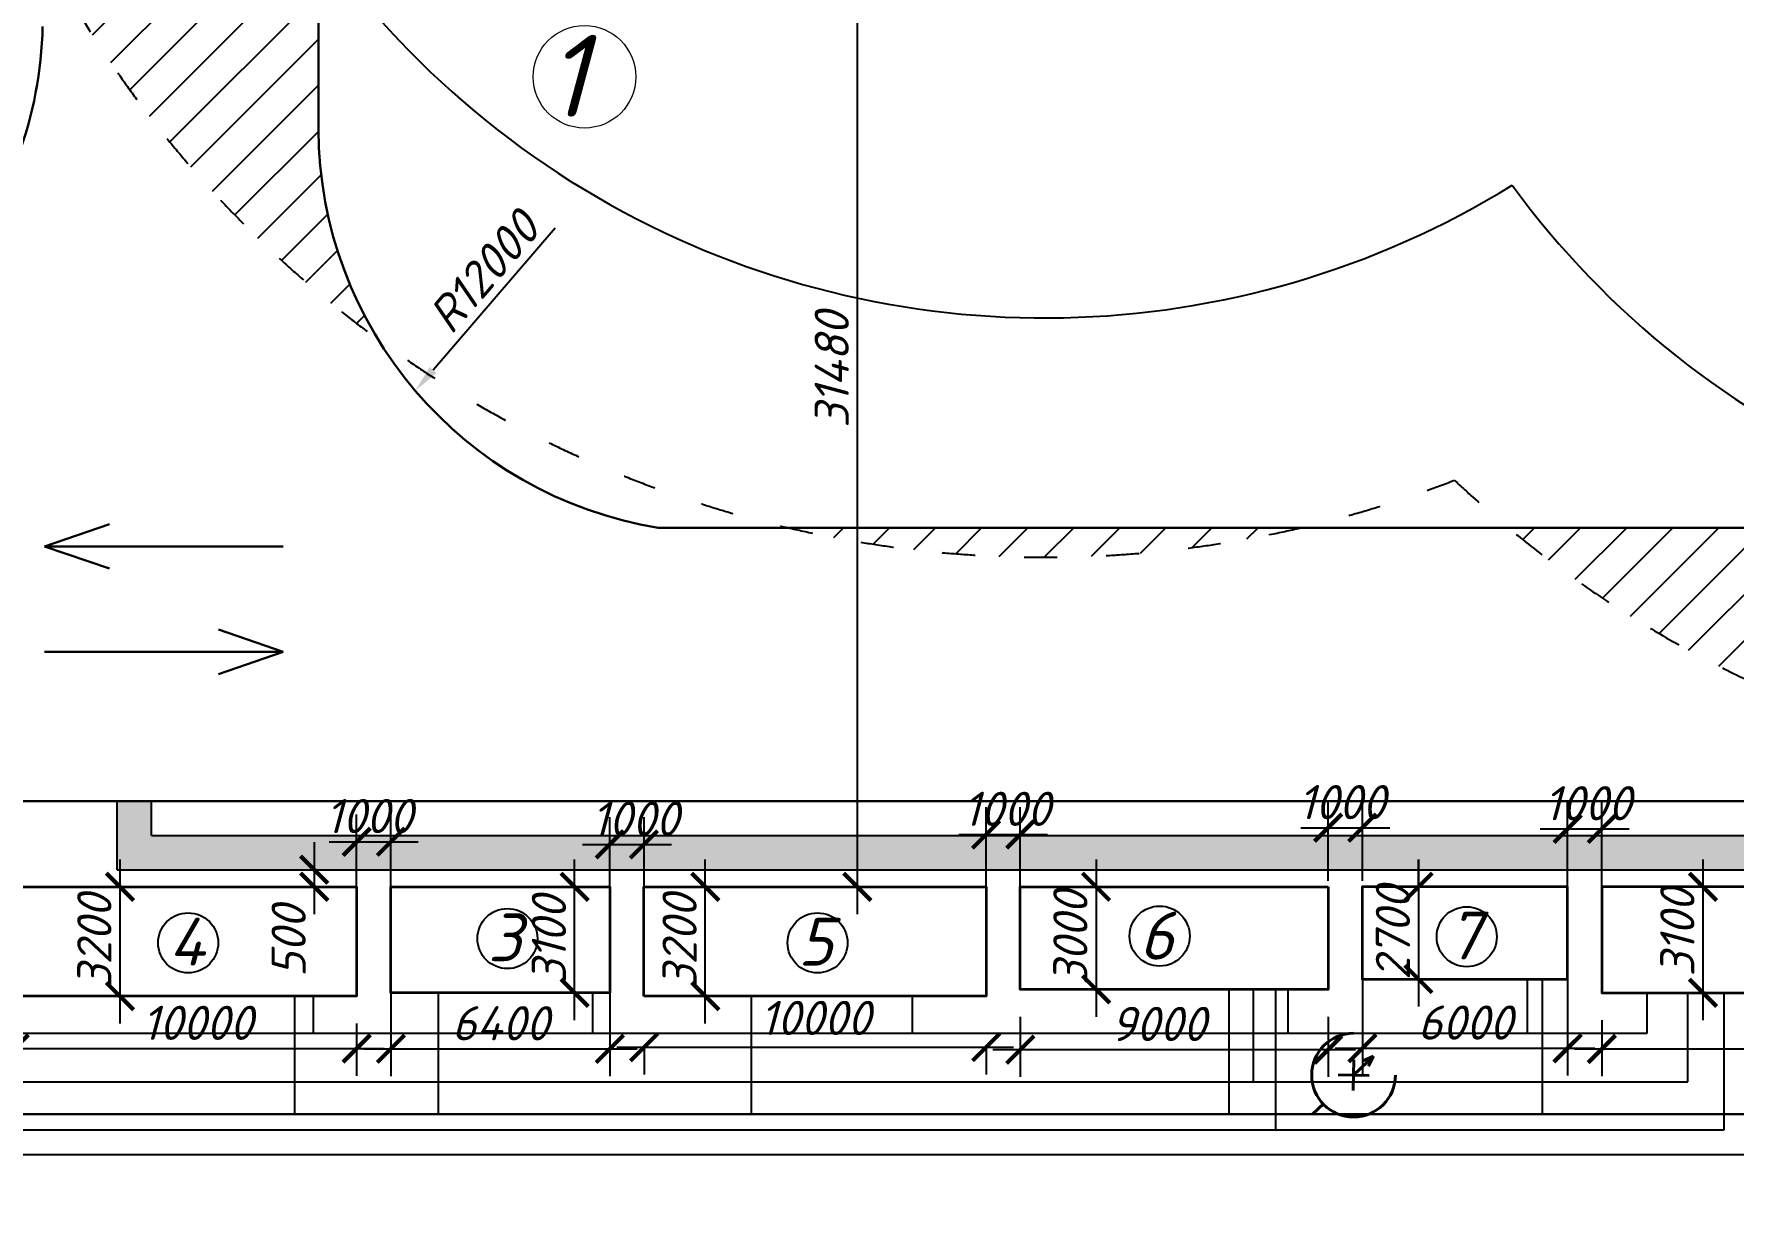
# Model space of a CAD drawing. Header units: millimetres. Extents: x -345369 to 252202, y 74562 to 424723.
# Drawn here: x 93634 to 106051, y 156212 to 164929 of the extents above; entities that cross this region are included whole.
import ezdxf

# ---------------------------------------------------------------- set-up
doc = ezdxf.new("R2010")
doc.units = ezdxf.units.MM
doc.linetypes.add('ACAD_ISO03W100', pattern=[30, 12, -18])
for name, color, linetype, lineweight in [('Канализация', 2, 'Continuous', 25), ('Основной [&]', 7, 'Continuous', 18), ('Перекрытие', 7, 'Continuous', 20), ('Тепло', 34, 'Continuous', 25), ('Тонка', 7, 'Continuous', 30)]:
    doc.layers.add(name, color=color, linetype=linetype, lineweight=lineweight)
doc.styles.get("Standard").update_dxf_attribs({"font": 'isocpeur.TTF', "oblique": 15})
doc.linetypes.add('ограждение2', pattern='A,6.35,-2.54,[132,ltypeshp.shx,S=2.54,R=0,X=-2.54,Y=0],-2.54,25.4', length=36.83)
doc.dimstyles.new('ss400', dxfattribs={"dimtxt": 250, "dimasz": 200, "dimexe": 200, "dimexo": 200, "dimgap": 62.5, "dimtad": 1, "dimdec": 0, "dimlfac": 4, "dimrnd": 10, "dimdsep": 46, "dimtxsty": 'Standard', "dimblk": 'ARCHTICK', "dimcen": 250, "dimdle": 200, "dimadec": 0, "dimazin": 0, "dimtfac": 1, "dimtdec": 0, "dimtmove": 1, "dimatfit": 3, "dimfxl": 1, "dimarcsym": 0})

# ---------------------------------------------------------------- blocks, each defined once
blk = doc.blocks.new('_ArchTick')
at = {"color": 0, "linetype": 'ByBlock', "const_width": 0.15}
blk.add_lwpolyline([(-0.5, -0.5), (0.5, 0.5)], dxfattribs=at)
blk = doc.blocks.new('*D294')
at = {"layer": 'Defpoints', "color": 0, "transparency": 16777216}
for p in [(105773, 158693, -521), (105773, 157918, -521), (105831, 157918)]:
    blk.add_point(p, dxfattribs=at)
at = {"layer": 'Основной [&]', "color": 0, "lineweight": -2, "transparency": 16777216}
for p, q in [((105831, 158893), (105831, 157718)), ((105973, 158693), (106031, 158693)), ((105973, 157918), (106031, 157918))]:
    blk.add_line(p, q, dxfattribs=at)
at = {"layer": 'Основной [&]', "color": 0, "lineweight": -2, "transparency": 16777216, "xscale": 200, "yscale": 200, "zscale": 200}
for p, rotation in [((105831, 158693), 90), ((105831, 157918), 270)]:
    blk.add_blockref('_ArchTick', p, dxfattribs=dict(at, rotation=rotation))
at = {"layer": 'Основной [&]', "color": 0, "lineweight": 25, "transparency": 16777216, "insert": (105644, 158358), "char_height": 250, "attachment_point": 5, "rotation": 90}
blk.add_mtext('3100', dxfattribs=at)
blk = doc.blocks.new('*D265')
at = {"layer": 'Defpoints', "color": 0, "transparency": 16777216}
for p in [(102008, 158693, -521), (101396, 157943), (102137, 157943, -521)]:
    blk.add_point(p, dxfattribs=at)
at = {"layer": 'Основной [&]', "color": 0, "lineweight": -2, "transparency": 16777216}
for p, q in [((101396, 158893), (101396, 157743)), ((101808, 158693), (101196, 158693)), ((101937, 157943), (101196, 157943))]:
    blk.add_line(p, q, dxfattribs=at)
at = {"layer": 'Основной [&]', "color": 0, "lineweight": -2, "transparency": 16777216, "xscale": 200, "yscale": 200, "zscale": 200}
for p, rotation in [((101396, 158693), 90), ((101396, 157943), 270)]:
    blk.add_blockref('_ArchTick', p, dxfattribs=dict(at, rotation=rotation))
at = {"layer": 'Основной [&]', "color": 0, "lineweight": 25, "transparency": 16777216, "insert": (101208, 158318), "char_height": 250, "attachment_point": 5, "rotation": 90}
blk.add_mtext('3000', dxfattribs=at)
blk = doc.blocks.new('*D267')
at = {"layer": 'Defpoints', "color": 0, "transparency": 16777216}
for p in [(91993, 156736), (132582, 156736), (132582, 155458)]:
    blk.add_point(p, dxfattribs=at)
at = {"layer": 'Основной [&]', "color": 0, "lineweight": -2, "transparency": 16777216}
for p, q in [((91993, 156536), (91993, 155258)), ((132582, 156536), (132582, 155258)), ((91793, 155458), (132782, 155458))]:
    blk.add_line(p, q, dxfattribs=at)
at = {"layer": 'Основной [&]', "color": 0, "lineweight": -2, "transparency": 16777216, "xscale": 200, "yscale": 200, "zscale": 200, "rotation": 180}
blk.add_blockref('_ArchTick', (91993, 155458), dxfattribs=at)
at = {"layer": 'Основной [&]', "color": 0, "lineweight": -2, "transparency": 16777216, "xscale": 200, "yscale": 200, "zscale": 200}
blk.add_blockref('_ArchTick', (132582, 155458), dxfattribs=at)
at = {"layer": 'Основной [&]', "color": 0, "lineweight": 25, "transparency": 16777216, "insert": (112956, 155645), "char_height": 250, "attachment_point": 5}
blk.add_mtext('160500', dxfattribs=at)
blk = doc.blocks.new('прожктр')
at = {"color": 1, "lineweight": 40}
for p, q in [((1821.2, 1758.54), (1821.15, 1756.29)), ((1821.17, 1757.41), (1822.62, 1758.79)), ((1821.85, 1758.46), (1822.62, 1758.79)), ((1821.85, 1758.46), (1821.85, 1758.46)), ((1822.26, 1758.07), (1822.62, 1758.79)), ((1822.3, 1757.39), (1820.05, 1757.44)), ((1818.96, 1755.31), (1818.17, 1754.56))]:
    blk.add_line(p, q, dxfattribs=at)
blk.add_arc((1821.17, 1757.41), 3.06, 90, 0, dxfattribs=at)
blk = doc.blocks.new('*D315')
at = {"layer": 'Defpoints', "color": 0, "transparency": 16777216}
for p in [(97473, 158693, -521), (97585, 158693), (97584, 157918, -521)]:
    blk.add_point(p, dxfattribs=at)
at = {"layer": 'Основной [&]', "color": 0, "lineweight": -2, "transparency": 16777216}
for p, q in [((97585, 157718), (97585, 158893)), ((97673, 158693), (97785, 158693)), ((97784, 157918), (97785, 157918))]:
    blk.add_line(p, q, dxfattribs=at)
at = {"layer": 'Основной [&]', "color": 0, "lineweight": -2, "transparency": 16777216, "xscale": 200, "yscale": 200, "zscale": 200}
for p, rotation in [((97585, 158693), 90), ((97585, 157918), 270)]:
    blk.add_blockref('_ArchTick', p, dxfattribs=dict(at, rotation=rotation))
at = {"layer": 'Основной [&]', "color": 0, "lineweight": 25, "transparency": 16777216, "insert": (97397, 158305), "char_height": 250, "attachment_point": 5, "rotation": 90}
blk.add_mtext('3100', dxfattribs=at)
blk = doc.blocks.new('*D316')
at = {"layer": 'Defpoints', "color": 0, "transparency": 16777216}
for p in [(96242, 158693, -521), (97842, 158693), (97842, 157508)]:
    blk.add_point(p, dxfattribs=at)
at = {"layer": 'Основной [&]', "color": 0, "lineweight": -2, "transparency": 16777216}
for p, q in [((96242, 158493), (96242, 157308)), ((97842, 158493), (97842, 157308)), ((96042, 157508), (98042, 157508))]:
    blk.add_line(p, q, dxfattribs=at)
at = {"layer": 'Основной [&]', "color": 0, "lineweight": -2, "transparency": 16777216, "xscale": 200, "yscale": 200, "zscale": 200, "rotation": 180}
blk.add_blockref('_ArchTick', (96242, 157508), dxfattribs=at)
at = {"layer": 'Основной [&]', "color": 0, "lineweight": -2, "transparency": 16777216, "xscale": 200, "yscale": 200, "zscale": 200}
blk.add_blockref('_ArchTick', (97842, 157508), dxfattribs=at)
at = {"layer": 'Основной [&]', "color": 0, "lineweight": 25, "transparency": 16777216, "insert": (97042, 157695), "char_height": 250, "attachment_point": 5}
blk.add_mtext('6400', dxfattribs=at)
blk = doc.blocks.new('*D272')
at = {"layer": 'Defpoints', "color": 0, "transparency": 16777216}
for p in [(93492, 157893), (95992, 157893), (95992, 157510)]:
    blk.add_point(p, dxfattribs=at)
at = {"layer": 'Основной [&]', "color": 0, "lineweight": -2, "transparency": 16777216}
for p, q in [((93492, 157693), (93492, 157310)), ((95992, 157693), (95992, 157310)), ((93292, 157510), (96192, 157510))]:
    blk.add_line(p, q, dxfattribs=at)
at = {"layer": 'Основной [&]', "color": 0, "lineweight": -2, "transparency": 16777216, "xscale": 200, "yscale": 200, "zscale": 200, "rotation": 180}
blk.add_blockref('_ArchTick', (93492, 157510), dxfattribs=at)
at = {"layer": 'Основной [&]', "color": 0, "lineweight": -2, "transparency": 16777216, "xscale": 200, "yscale": 200, "zscale": 200}
blk.add_blockref('_ArchTick', (95992, 157510), dxfattribs=at)
at = {"layer": 'Основной [&]', "color": 0, "lineweight": 25, "transparency": 16777216, "insert": (94828, 157698), "char_height": 250, "attachment_point": 5}
blk.add_mtext('10000', dxfattribs=at)
blk = doc.blocks.new('*D317')
at = {"layer": 'Defpoints', "color": 0, "transparency": 16777216}
for p in [(93944, 158693, -521), (93944, 157893, -521), (94262, 157893)]:
    blk.add_point(p, dxfattribs=at)
at = {"layer": 'Основной [&]', "color": 0, "lineweight": -2, "transparency": 16777216}
for p, q in [((94262, 158893), (94262, 157693)), ((94144, 158693), (94462, 158693)), ((94144, 157893), (94462, 157893))]:
    blk.add_line(p, q, dxfattribs=at)
at = {"layer": 'Основной [&]', "color": 0, "lineweight": -2, "transparency": 16777216, "xscale": 200, "yscale": 200, "zscale": 200}
for p, rotation in [((94262, 158693), 90), ((94262, 157893), 270)]:
    blk.add_blockref('_ArchTick', p, dxfattribs=dict(at, rotation=rotation))
at = {"layer": 'Основной [&]', "color": 0, "lineweight": 25, "transparency": 16777216, "insert": (94075, 158293), "char_height": 250, "attachment_point": 5, "rotation": 90}
blk.add_mtext('3200', dxfattribs=at)
blk = doc.blocks.new('*D273')
at = {"layer": 'Defpoints', "color": 0, "transparency": 16777216}
for p in [(98093, 157720, -521), (100593, 157720, -521), (100593, 157520)]:
    blk.add_point(p, dxfattribs=at)
at = {"layer": 'Основной [&]', "color": 0, "lineweight": -2, "transparency": 16777216}
for p, q in [((97893, 157520), (100793, 157520)), ((98093, 157520), (98093, 157320)), ((100593, 157520), (100593, 157320))]:
    blk.add_line(p, q, dxfattribs=at)
at = {"layer": 'Основной [&]', "color": 0, "lineweight": -2, "transparency": 16777216, "xscale": 200, "yscale": 200, "zscale": 200, "rotation": 180}
blk.add_blockref('_ArchTick', (98093, 157520), dxfattribs=at)
at = {"layer": 'Основной [&]', "color": 0, "lineweight": -2, "transparency": 16777216, "xscale": 200, "yscale": 200, "zscale": 200}
blk.add_blockref('_ArchTick', (100593, 157520), dxfattribs=at)
at = {"layer": 'Основной [&]', "color": 0, "lineweight": 25, "transparency": 16777216, "insert": (99343, 157734), "char_height": 250, "attachment_point": 5}
blk.add_mtext('10000', dxfattribs=at)
blk = doc.blocks.new('*D318')
at = {"layer": 'Defpoints', "color": 0, "transparency": 16777216}
for p in [(98540, 158693), (98654, 158693, -521), (98654, 157893, -521)]:
    blk.add_point(p, dxfattribs=at)
at = {"layer": 'Основной [&]', "color": 0, "lineweight": -2, "transparency": 16777216}
for p, q in [((98540, 157693), (98540, 158893)), ((98454, 158693), (98340, 158693)), ((98454, 157893), (98340, 157893))]:
    blk.add_line(p, q, dxfattribs=at)
at = {"layer": 'Основной [&]', "color": 0, "lineweight": -2, "transparency": 16777216, "xscale": 200, "yscale": 200, "zscale": 200}
for p, rotation in [((98540, 158693), 90), ((98540, 157893), 270)]:
    blk.add_blockref('_ArchTick', p, dxfattribs=dict(at, rotation=rotation))
at = {"layer": 'Основной [&]', "color": 0, "lineweight": 25, "transparency": 16777216, "insert": (98352, 158293), "char_height": 250, "attachment_point": 5, "rotation": 90}
blk.add_mtext('3200', dxfattribs=at)
blk = doc.blocks.new('*D319')
at = {"layer": 'Defpoints', "color": 0, "transparency": 16777216}
for p in [(100842, 157943), (103092, 157943), (103092, 157502)]:
    blk.add_point(p, dxfattribs=at)
at = {"layer": 'Основной [&]', "color": 0, "lineweight": -2, "transparency": 16777216}
for p, q in [((100842, 157743), (100842, 157302)), ((103092, 157743), (103092, 157302)), ((100642, 157502), (103292, 157502))]:
    blk.add_line(p, q, dxfattribs=at)
at = {"layer": 'Основной [&]', "color": 0, "lineweight": -2, "transparency": 16777216, "xscale": 200, "yscale": 200, "zscale": 200, "rotation": 180}
blk.add_blockref('_ArchTick', (100842, 157502), dxfattribs=at)
at = {"layer": 'Основной [&]', "color": 0, "lineweight": -2, "transparency": 16777216, "xscale": 200, "yscale": 200, "zscale": 200}
blk.add_blockref('_ArchTick', (103092, 157502), dxfattribs=at)
at = {"layer": 'Основной [&]', "color": 0, "lineweight": 25, "transparency": 16777216, "insert": (101851, 157690), "char_height": 250, "attachment_point": 5}
blk.add_mtext('9000', dxfattribs=at)
blk = doc.blocks.new('*D320')
at = {"layer": 'Defpoints', "color": 0, "transparency": 16777216}
for p in [(103342, 158355, -521), (104842, 158355, -521), (104842, 157512)]:
    blk.add_point(p, dxfattribs=at)
at = {"layer": 'Основной [&]', "color": 0, "lineweight": -2, "transparency": 16777216}
for p, q in [((103342, 158155), (103342, 157312)), ((104842, 158155), (104842, 157312)), ((103142, 157512), (105042, 157512))]:
    blk.add_line(p, q, dxfattribs=at)
at = {"layer": 'Основной [&]', "color": 0, "lineweight": -2, "transparency": 16777216, "xscale": 200, "yscale": 200, "zscale": 200, "rotation": 180}
blk.add_blockref('_ArchTick', (103342, 157512), dxfattribs=at)
at = {"layer": 'Основной [&]', "color": 0, "lineweight": -2, "transparency": 16777216, "xscale": 200, "yscale": 200, "zscale": 200}
blk.add_blockref('_ArchTick', (104842, 157512), dxfattribs=at)
at = {"layer": 'Основной [&]', "color": 0, "lineweight": 25, "transparency": 16777216, "insert": (104092, 157700), "char_height": 250, "attachment_point": 5}
blk.add_mtext('6000', dxfattribs=at)
blk = doc.blocks.new('*D274')
at = {"layer": 'Defpoints', "color": 0, "transparency": 16777216}
for p in [(104561, 158693), (103752, 158018), (104703, 158018, -521)]:
    blk.add_point(p, dxfattribs=at)
at = {"layer": 'Основной [&]', "color": 0, "lineweight": -2, "transparency": 16777216}
for p, q in [((103752, 158893), (103752, 157818)), ((103752, 158693), (103752, 158893)), ((104361, 158693), (103552, 158693)), ((103752, 158493), (103752, 158293)), ((104503, 158018), (103552, 158018))]:
    blk.add_line(p, q, dxfattribs=at)
at = {"layer": 'Основной [&]', "color": 0, "lineweight": -2, "transparency": 16777216, "xscale": 200, "yscale": 200, "zscale": 200}
for p, rotation in [((103752, 158693), 180), ((103752, 158018), 270)]:
    blk.add_blockref('_ArchTick', p, dxfattribs=dict(at, rotation=rotation))
at = {"layer": 'Основной [&]', "color": 0, "lineweight": 25, "transparency": 16777216, "insert": (103565, 158355), "char_height": 250, "attachment_point": 5, "rotation": 90}
blk.add_mtext('2700', dxfattribs=at)
blk = doc.blocks.new('*D321')
at = {"layer": 'Defpoints', "color": 0, "transparency": 16777216}
for p in [(105092, 157918), (107717, 157918), (107717, 157507)]:
    blk.add_point(p, dxfattribs=at)
at = {"layer": 'Основной [&]', "color": 0, "lineweight": -2, "transparency": 16777216}
for p, q in [((105092, 157718), (105092, 157307)), ((107717, 157718), (107717, 157307)), ((104892, 157507), (107917, 157507))]:
    blk.add_line(p, q, dxfattribs=at)
at = {"layer": 'Основной [&]', "color": 0, "lineweight": -2, "transparency": 16777216, "xscale": 200, "yscale": 200, "zscale": 200, "rotation": 180}
blk.add_blockref('_ArchTick', (105092, 157507), dxfattribs=at)
at = {"layer": 'Основной [&]', "color": 0, "lineweight": -2, "transparency": 16777216, "xscale": 200, "yscale": 200, "zscale": 200}
blk.add_blockref('_ArchTick', (107717, 157507), dxfattribs=at)
at = {"layer": 'Основной [&]', "color": 0, "lineweight": 25, "transparency": 16777216, "insert": (106548, 157695), "char_height": 250, "attachment_point": 5}
blk.add_mtext('10500', dxfattribs=at)
blk = doc.blocks.new('*D324')
at = {"layer": 'Defpoints', "color": 0, "transparency": 16777216}
for p in [(103342, 159125), (103092, 158536), (103342, 158536)]:
    blk.add_point(p, dxfattribs=at)
at = {"layer": 'Основной [&]', "color": 0, "lineweight": -2, "transparency": 16777216}
for p, q in [((103092, 158736), (103092, 159325)), ((103342, 158736), (103342, 159325)), ((102892, 159125), (103542, 159125))]:
    blk.add_line(p, q, dxfattribs=at)
at = {"layer": 'Основной [&]', "color": 0, "lineweight": -2, "transparency": 16777216, "xscale": 200, "yscale": 200, "zscale": 200, "rotation": 180}
blk.add_blockref('_ArchTick', (103092, 159125), dxfattribs=at)
at = {"layer": 'Основной [&]', "color": 0, "lineweight": -2, "transparency": 16777216, "xscale": 200, "yscale": 200, "zscale": 200}
blk.add_blockref('_ArchTick', (103342, 159125), dxfattribs=at)
at = {"layer": 'Основной [&]', "color": 0, "lineweight": 25, "transparency": 16777216, "insert": (103191, 159312), "char_height": 250, "attachment_point": 5}
blk.add_mtext('1000', dxfattribs=at)
blk = doc.blocks.new('*D325')
at = {"layer": 'Defpoints', "color": 0, "transparency": 16777216}
for p in [(105092, 159116), (104842, 158355), (105092, 158355)]:
    blk.add_point(p, dxfattribs=at)
at = {"layer": 'Основной [&]', "color": 0, "lineweight": -2, "transparency": 16777216}
for p, q in [((104842, 158555), (104842, 159316)), ((105092, 158555), (105092, 159316)), ((104642, 159116), (105292, 159116))]:
    blk.add_line(p, q, dxfattribs=at)
at = {"layer": 'Основной [&]', "color": 0, "lineweight": -2, "transparency": 16777216, "xscale": 200, "yscale": 200, "zscale": 200, "rotation": 180}
blk.add_blockref('_ArchTick', (104842, 159116), dxfattribs=at)
at = {"layer": 'Основной [&]', "color": 0, "lineweight": -2, "transparency": 16777216, "xscale": 200, "yscale": 200, "zscale": 200}
blk.add_blockref('_ArchTick', (105092, 159116), dxfattribs=at)
at = {"layer": 'Основной [&]', "color": 0, "lineweight": 25, "transparency": 16777216, "insert": (104988, 159304), "char_height": 250, "attachment_point": 5}
blk.add_mtext('1000', dxfattribs=at)
blk = doc.blocks.new('*D326')
at = {"layer": 'Defpoints', "color": 0, "transparency": 16777216}
for p in [(100842, 159075), (100842, 158482), (100592, 158411)]:
    blk.add_point(p, dxfattribs=at)
at = {"layer": 'Основной [&]', "color": 0, "lineweight": -2, "transparency": 16777216}
for p, q in [((100592, 158611), (100592, 159275)), ((100842, 158682), (100842, 159275)), ((100392, 159075), (101042, 159075))]:
    blk.add_line(p, q, dxfattribs=at)
at = {"layer": 'Основной [&]', "color": 0, "lineweight": -2, "transparency": 16777216, "xscale": 200, "yscale": 200, "zscale": 200, "rotation": 180}
blk.add_blockref('_ArchTick', (100592, 159075), dxfattribs=at)
at = {"layer": 'Основной [&]', "color": 0, "lineweight": -2, "transparency": 16777216, "xscale": 200, "yscale": 200, "zscale": 200}
blk.add_blockref('_ArchTick', (100842, 159075), dxfattribs=at)
at = {"layer": 'Основной [&]', "color": 0, "lineweight": 25, "transparency": 16777216, "insert": (100742, 159263), "char_height": 250, "attachment_point": 5}
blk.add_mtext('1000', dxfattribs=at)
blk = doc.blocks.new('*D327')
at = {"layer": 'Defpoints', "color": 0, "transparency": 16777216}
for p in [(98092, 159003), (97842, 158354), (98092, 158411)]:
    blk.add_point(p, dxfattribs=at)
at = {"layer": 'Основной [&]', "color": 0, "lineweight": -2, "transparency": 16777216}
for p, q in [((97842, 158554), (97842, 159203)), ((98092, 158611), (98092, 159203)), ((97642, 159003), (98292, 159003))]:
    blk.add_line(p, q, dxfattribs=at)
at = {"layer": 'Основной [&]', "color": 0, "lineweight": -2, "transparency": 16777216, "xscale": 200, "yscale": 200, "zscale": 200, "rotation": 180}
blk.add_blockref('_ArchTick', (97842, 159003), dxfattribs=at)
at = {"layer": 'Основной [&]', "color": 0, "lineweight": -2, "transparency": 16777216, "xscale": 200, "yscale": 200, "zscale": 200}
blk.add_blockref('_ArchTick', (98092, 159003), dxfattribs=at)
at = {"layer": 'Основной [&]', "color": 0, "lineweight": 25, "transparency": 16777216, "insert": (98027, 159191), "char_height": 250, "attachment_point": 5}
blk.add_mtext('1000', dxfattribs=at)
blk = doc.blocks.new('*D328')
at = {"layer": 'Defpoints', "color": 0, "transparency": 16777216}
for p in [(96242, 159022), (95992, 158387), (96242, 158387)]:
    blk.add_point(p, dxfattribs=at)
at = {"layer": 'Основной [&]', "color": 0, "lineweight": -2, "transparency": 16777216}
for p, q in [((95992, 158587), (95992, 159222)), ((96242, 158587), (96242, 159222)), ((95792, 159022), (96442, 159022))]:
    blk.add_line(p, q, dxfattribs=at)
at = {"layer": 'Основной [&]', "color": 0, "lineweight": -2, "transparency": 16777216, "xscale": 200, "yscale": 200, "zscale": 200, "rotation": 180}
blk.add_blockref('_ArchTick', (95992, 159022), dxfattribs=at)
at = {"layer": 'Основной [&]', "color": 0, "lineweight": -2, "transparency": 16777216, "xscale": 200, "yscale": 200, "zscale": 200}
blk.add_blockref('_ArchTick', (96242, 159022), dxfattribs=at)
at = {"layer": 'Основной [&]', "color": 0, "lineweight": 25, "transparency": 16777216, "insert": (96082, 159210), "char_height": 250, "attachment_point": 5}
blk.add_mtext('1000', dxfattribs=at)
blk = doc.blocks.new('*D362')
at = {"color": 0, "lineweight": -2, "transparency": 16777216}
for p, q in [((99651, 166764), (99651, 158493)), ((99060, 166564), (99851, 166564)), ((99060, 158693), (99851, 158693))]:
    blk.add_line(p, q, dxfattribs=at)
at = {"layer": 'Defpoints', "color": 0, "transparency": 16777216}
for p in [(98860, 166564), (98860, 158693), (99651, 158693)]:
    blk.add_point(p, dxfattribs=at)
at = {"color": 0, "lineweight": -2, "transparency": 16777216, "xscale": 200, "yscale": 200, "zscale": 200}
for p, rotation in [((99651, 166564), 90), ((99651, 158693), 270)]:
    blk.add_blockref('_ArchTick', p, dxfattribs=dict(at, rotation=rotation))
at = {"color": 0, "lineweight": 25, "transparency": 16777216, "insert": (99464, 162473), "char_height": 250, "attachment_point": 5, "rotation": 90}
blk.add_mtext('31480', dxfattribs=at)
blk = doc.blocks.new('*D290')
at = {"color": 0, "lineweight": -2, "transparency": 16777216}
blk.add_line((97442, 163508), (96551, 162472), dxfattribs=at)
at = {"color": 0, "transparency": 16777216}
blk.add_solid([(96526, 162494), (96576, 162450), (96420, 162320)], dxfattribs=at)
at = {"layer": 'Defpoints', "color": 0, "transparency": 16777216}
for p in [(98371, 164588), (96420, 162320)]:
    blk.add_point(p, dxfattribs=at)
at = {"color": 0, "lineweight": 25, "transparency": 16777216, "insert": (96920, 163188), "char_height": 250, "attachment_point": 5, "rotation": 49.2936}
blk.add_mtext('R12000', dxfattribs=at)
blk = doc.blocks.new('*D366')
at = {"color": 0, "lineweight": -2, "transparency": 16777216}
for p, q in [((95682, 159018), (95682, 158493)), ((95741, 158818), (95882, 158818)), ((95741, 158693), (95882, 158693))]:
    blk.add_line(p, q, dxfattribs=at)
at = {"layer": 'Defpoints', "color": 0, "transparency": 16777216}
for p in [(95541, 158818), (95541, 158693), (95682, 158693)]:
    blk.add_point(p, dxfattribs=at)
at = {"color": 0, "lineweight": -2, "transparency": 16777216, "xscale": 200, "yscale": 200, "zscale": 200}
for p, rotation in [((95682, 158818), 90), ((95682, 158693), 270)]:
    blk.add_blockref('_ArchTick', p, dxfattribs=dict(at, rotation=rotation))
at = {"color": 0, "lineweight": 25, "transparency": 16777216, "insert": (95495, 158295), "char_height": 250, "attachment_point": 5, "rotation": 90}
blk.add_mtext('500', dxfattribs=at)

msp = doc.modelspace()

# ---------------------------------------------------------------- hatches: boundary and pattern name
h = msp.add_hatch()
h.set_pattern_fill('ANSI31', color=256, scale=75)
h.set_pattern_definition([(45, (21899.45, 61778.96), (-168.3798, 168.3798), [])])
h.paths.add_polyline_path([(113577.070413, 189086.523829), (105777.418459, 189086.523829, 0.0705545242), (104486.372632, 187797.326568, 0.5921193589), (94522.47632, 182271.637921, 0.0323834367), (93697.029349, 182112.179184), (93697.029349, 180176.143973), (95713.125088, 180176.143973), (95713.123731, 181815.200152), (95607.608564, 181815.202586, -0.9987050932), (94739.177727, 181816.327852, -1.0012965857), (95607.608564, 181815.202586), (95713.123731, 181815.200152), (95713.121735, 184224.523829, -0.3500198698), (98115.403139, 187086.523829), (115333.61278, 187086.523829, 0.1035227013)])
h.paths.add_polyline_path([(105777.418459, 189086.523829), (96329.914615, 189086.523829, 0.1225790747), (93697.029349, 186096.761723), (93697.029349, 182112.179184, -0.0323834367), (94522.47632, 182271.637921, -0.5921193589), (104486.372632, 187797.326568, -0.0705545242)], flags=17)
h.paths.add_polyline_path([(95339.482686, 180176.143973), (93697.029349, 180176.143973), (93697.029349, 174066.938467), (93697.029349, 173090.007492), (95339.482686, 173090.007492), (95339.482686, 175563.582043, -0.4142135624), (95076.920756, 175826.143973, -0.4142135624), (95339.482686, 176088.705902)])
h.paths.add_polyline_path([(95713.125088, 180176.143973), (95339.482686, 180176.143973), (95339.482686, 176088.705902, -0.4142135624), (95602.044615, 175826.143973, -0.4142135624), (95339.482686, 175563.582043), (95339.482686, 173090.007492), (95713.130958, 173090.007492)])
h.paths.add_polyline_path([(95339.482686, 173090.007492), (93697.029349, 173090.007492), (93697.029349, 172930.160555), (95339.482686, 172931.4784)])
h.paths.add_polyline_path([(95713.130958, 173090.007492), (95339.482686, 173090.007492), (95339.482686, 172931.4784), (95713.131089, 172931.778202)])
h.paths.add_polyline_path([(95713.131089, 172931.778202), (95339.482686, 172931.4784), (95339.482686, 172816.402868), (95713.131185, 172816.402868)])
h.paths.add_polyline_path([(95339.482686, 172931.4784), (93697.029349, 172930.160555), (93697.029349, 172816.402868), (95339.482686, 172816.402868)])
h.paths.add_polyline_path([(95339.482686, 172816.402868), (93697.029349, 172816.402868), (93697.029349, 172699.848187), (95339.482686, 172699.848187)])
h.paths.add_polyline_path([(95713.131185, 172816.402868), (95339.482686, 172816.402868), (95339.482686, 172699.848187), (95713.131281, 172699.848187)])
h.paths.add_polyline_path([(95713.131281, 172699.848187), (95339.482686, 172699.848187), (93697.029349, 172699.848187), (93697.029349, 169665.934227), (95713.133795, 169665.934227)])
h.paths.add_polyline_path([(95713.133795, 169665.934227), (93697.029349, 169665.934227), (93697.029349, 169446.233614, 0.0363199706), (94522.47632, 169380.650024, 0.0134104833), (94530.162656, 169032.282191), (95713.13432, 169032.282191)])
h.paths.add_polyline_path([(94522.47632, 169380.650024, -0.0363199706), (93697.029349, 169446.233614), (93697.029349, 169032.282191), (94530.162656, 169032.282191, -0.0134104833)], flags=17)
h.paths.add_polyline_path([(95713.13432, 169032.282191), (94530.162656, 169032.282191, 0.082801504), (94984.264551, 166943.866613, -0.5207731307), (95527.653685, 166563.643971, -0.2654073373), (95328.611516, 166215.082717, 0.02790877), (95713.137162, 165600.767986)], flags=17)
h.paths.add_polyline_path([(94530.162656, 169032.282191), (93697.029349, 169032.282191), (93697.029349, 165555.526222, 0.115756254), (96149.084307, 162694.396366, -0.1374680467), (95713.138295, 164232.712926), (95713.137162, 165600.767986, -0.02790877), (95328.611516, 166215.082717, -0.5805187318), (94718.213486, 166563.643971, -0.3151205526), (94984.264551, 166943.866613, -0.082801504)])
h.paths.add_polyline_path([(102891.003477, 161317.825243), (99147.937866, 161317.825243, 0.1149662721)])
h.paths.add_polyline_path([(114945.401574, 161317.825243), (111077.398189, 161317.825243, -0.1090337439), (108277.090684, 161317.825243), (104408.169743, 161317.825243, 0.3611344028)])
h.paths.add_polyline_path([(111077.398189, 161317.825243), (108277.090684, 161317.825243, 0.1090337439)], flags=17)
h.paths.add_polyline_path([(129952.860079, 167560.38822, 0.0159013474), (130473.578595, 167622.631233), (130473.578595, 169398.249943, -0.0911053363), (128125.51891, 169374.488222), (128125.51891, 168665.759636, -0.0776956941), (128125.51891, 166658.698693), (128125.51891, 164179.825243, -0.3777969673), (125510.472979, 161317.825243), (123106.574733, 161317.825243, -0.0726860318), (121232.398867, 161182.476493), (119703.137231, 161182.476493), (120096.460636, 161317.825243), (116438.359838, 161317.825243, 0.6309787612)])
h.paths.add_polyline_path([(95299.255706, 175922.137543), (96298.687524, 175922.137543), (96298.687524, 176522.137543), (95299.255706, 176522.137543)], flags=9)
at = {"lineweight": 25}
h = msp.add_hatch(dxfattribs=at)
h.set_pattern_fill('AR-SAND', color=256)
h.set_pattern_definition([(37.5, (21899.446, 61778.965), (-1.600031, 48.941324), [0, -38.608, 0, -43.18, 0, -41.275]), (7.5, (21899.446, 61778.965), (44.952328, 71.68251), [0, -20.828, 0, -34.798, 0, -13.335]), (327.5, (21868.204, 61778.965), (79.099237, 0.143718), [0, -12.7, 0, -45.72, 0, -59.69]), (317.5, (21868.204, 61778.965), (76.355645, 22.292932), [0, -6.35, 0, -29.972, 0, -34.29])])
h.paths.add_polyline_path([(94491.796992, 159067.825243), (94491.796992, 159317.825243), (94241.796992, 159317.825243), (94241.796992, 158817.825243), (113516.264917, 158817.825243), (113516.264917, 159067.825243)])
h.paths.add_polyline_path([(97563.502507, 158905.514293), (98338.502507, 158905.514293), (98498.130754, 159501.255022), (97723.130754, 159501.255022)], flags=9)

# ---------------------------------------------------------------- linework, layer by layer
at = {"lineweight": 30}
for p, q in [((95713.121735, 184224.523829), (95713.138295, 164232.712926)), ((127577.065525, 159317.825243), (91993.067799, 159317.825243))]:
    msp.add_line(p, q, dxfattribs=at)
at = {"color": 0, "lineweight": 30}
msp.add_line((125510.472979, 161317.825243), (98195.801756, 161317.825243), dxfattribs=at)
at = {"lineweight": 25}
for p, q in [((94241.796992, 158817.825243), (94241.796992, 159317.825243)), ((94491.796992, 159067.825243), (94491.796992, 159317.825243))]:
    msp.add_line(p, q, dxfattribs=at)
for p, q in [((94491.796992, 159067.825243), (113516.264917, 159067.825243)), ((94241.796992, 158817.825243), (113516.264917, 158817.825243))]:
    msp.add_line(p, q)
at = {"color": 1, "lineweight": 30}
for p, q in [((92343.249375, 157030.647006), (94820.604872, 157030.647006)), ((92833.249375, 157030.647006), (130280.249086, 157030.647006)), ((94721.095154, 157030.647006), (132168.094864, 157030.647006))]:
    msp.add_line(p, q, dxfattribs=at)
at = {"color": 7, "linetype": 'ограждение2', "lineweight": 25, "ltscale": 30}
msp.add_line((91993.067799, 156736.1994), (132582.317583, 156736.1994), dxfattribs=at)
at = {"color": 0, "linetype": 'ByBlock', "lineweight": 0}
msp.add_circle((97656.834231, 164616.239292), 374.841884, dxfattribs=at)
at = {"color": 0, "lineweight": -2}
for centre in [(94760.49816, 158282.680591, -520.992286), (97093.865958, 158314.010938, -1041.984572), (99360.49816, 158282.680591, -520.992286), (101860.49816, 158332.680591, -520.992286), (104104.643372, 158327.588946, -1041.984572)]:
    msp.add_circle(centre, 219.458325, dxfattribs=at)
at = {"color": 0, "linetype": 'ACAD_ISO03W100', "lineweight": 25, "ltscale": 20}
for centre, radius, start, end in [((101019.470671, 169349.73002, -520.992287), 8247.067927, 189.7673524137, 291.2995116118), ((109676.785659, 167661.022165, 520.992287), 8245.875385, 226.6383850802, 316.8412526588)]:
    msp.add_arc(centre, radius, start, end, dxfattribs=at)
at = {"lineweight": 30}
for centre, radius, start, end in [((90766.14602, 165047.629471), 2931.55319, 339.6777568593, 358.7751312962), ((98675.833282, 164241.385836), 2962.707681, 180.1677255681, 260.6755691857)]:
    msp.add_arc(centre, radius, start, end, dxfattribs=at)
at = {"layer": 'Канализация'}
for p, q in [((102547.378928, 157266.660151), (102547.378928, 157942.825243)), ((105719.786765, 157266.660151), (105719.786765, 157917.825243)), ((92096.242809, 157266.660151), (105719.786765, 157266.660151))]:
    msp.add_line(p, q, dxfattribs=at)
at = {"layer": 'Основной [&]', "color": 1, "lineweight": 25}
for p, q in [((104658.965195, 157030.647006), (104658.965195, 158017.825243)), ((95539.215533, 157030.647006), (95539.215533, 157892.825243)), ((96589.192139, 157030.647006), (96589.192139, 157917.825243)), ((98877.034522, 157030.647006), (98877.034522, 157892.825243)), ((102369.633111, 157030.647006), (102369.633111, 157942.825243))]:
    msp.add_line(p, q, dxfattribs=at)
at = {"layer": 'Основной [&]', "color": 5, "lineweight": 25}
for p, q in [((102710.735465, 156914.424729), (102710.735465, 157942.825243)), ((105985.169652, 156914.424729), (105985.169652, 157917.825243)), ((92203.841664, 156914.424729), (105985.169652, 156914.424729))]:
    msp.add_line(p, q, dxfattribs=at)
at = {"layer": 'Основной [&]', "lineweight": 35}
for points in [[(93491.508405, 157892.825243), (93491.508405, 158692.825243), (95991.508405, 158692.825243), (95991.508405, 157892.825243)], [(96241.508405, 158692.825243), (97841.508405, 158692.825243), (97841.508405, 157917.825243), (96241.508405, 157917.825243)], [(98091.508405, 157892.825243), (98091.508405, 158692.825243), (100591.508405, 158692.825243), (100591.508405, 157892.825243)], [(103091.508405, 158692.825243), (103091.508405, 157942.825243), (100841.508405, 157942.825243), (100841.508405, 158692.825243)], [(104841.508405, 158017.825243), (104841.508405, 158692.825243), (103341.508405, 158692.825243), (103341.508405, 158017.825243)], [(107716.508405, 157917.825243), (107716.508405, 158692.825243), (105091.508405, 158692.825243), (105091.508405, 157917.825243)]]:
    msp.add_lwpolyline(points, close=True, dxfattribs=at)
at = {"layer": 'Основной [&]', "lineweight": 25}
for centre, start, end in [((101019.470671, 169349.73002, -520.992287), 179.7273243204, 301.7222805414), ((109677.244436, 167662.229164, -520.992287), 216.2190563623, 337.7800341501)]:
    msp.add_arc(centre, 6497.067927, start, end, dxfattribs=at)
at = {"layer": 'Тепло', "lineweight": 25}
for p, q in [((104549.09002, 157621.303944), (104549.09002, 158017.825243)), ((95675.990402, 157621.303944), (95675.990402, 157892.825243)), ((97718.249802, 157621.303944), (97718.249802, 157917.825243)), ((100053.359488, 157621.303944), (100053.359488, 157892.825243)), ((102800.492709, 157621.303944), (102800.492709, 157942.825243)), ((105422.86491, 157621.303944), (105422.86491, 157917.825243)), ((92151.063228, 157621.303944), (105422.86491, 157621.303944))]:
    msp.add_line(p, q, dxfattribs=at)
at = {"layer": 'Тонка'}
for p, q in [((93711.833477, 161182.476493), (94184.623601, 161345.170987)), ((95455.231852, 161182.476493), (93711.833477, 161182.476493)), ((93711.833477, 161182.476493), (94184.623601, 161019.781999)), ((95455.231852, 160411.642086), (94982.441727, 160574.33658)), ((95455.231852, 160411.642086), (93711.833477, 160411.642086)), ((93711.833477, 160411.642086), (95455.231852, 160411.642086)), ((95455.231852, 160411.642086), (94982.441727, 160248.947591))]:
    msp.add_line(p, q, dxfattribs=at)

# ---------------------------------------------------------------- block references
at = {"color": 0, "lineweight": -2, "xscale": 100, "yscale": 100, "zscale": 100}
msp.add_blockref('прожктр', (-78839.325566, -18425.572793), dxfattribs=at)

# ---------------------------------------------------------------- texts
at = {"color": 0, "lineweight": 25, "char_height": 350, "width": 282.22132822, "attachment_point": 1}
for s, insert in [('4', (94617.181426, 158466.481102, -520.992286)), ('3', (96950.549224, 158497.81145, -1041.984572)), ('5', (99217.181426, 158466.481102, -520.992286)), ('6', (101709.051401, 158510.41866, -520.992286)), ('7', (103961.326638, 158511.389457, -1041.984572))]:
    msp.add_mtext(s, dxfattribs=dict(at, insert=insert))
at = {"layer": 'Перекрытие', "oblique": 15}
msp.add_text('1', height=600, dxfattribs=at).set_placement((97375.032787, 164323.200807))

# ---------------------------------------------------------------- dimensions: what is measured, and where the dimension line sits
at = {"lineweight": 25}
for base, p1, p2, picture, middle in [((99651.277054, 158692.825243), (98859.884935, 166563.537421), (98859.884935, 158692.825243), '*D362', (99651.277054, 162472.621371)), ((95682.419614, 158692.825243), (95541.215286, 158817.825243), (95541.215286, 158692.825243), '*D366', (95682.419614, 158295.154659))]:
    dim = msp.add_linear_dim(base=base, p1=p1, p2=p2, angle=90, dimstyle='ss400', dxfattribs=at)
    dim.commit()
    dim.dimension.update_dxf_attribs({"geometry": picture, "text_midpoint": middle, "dimtype": 160})
dim = msp.add_radius_dim(center=(98370.903056, 164587.565747), mpoint=(96420.343532, 162320.343725), text='R12000', dimstyle='ss400', override={"dimsah": 1}, dxfattribs=at)
dim.commit()
dim.dimension.update_dxf_attribs({"geometry": '*D290', "text_midpoint": (97061.761506, 163065.892342), "dimtype": 164})
at = {"layer": 'Основной [&]', "lineweight": 25}
for base, p1, p2, picture, middle in [((103341.508405, 159124.980373), (103091.508405, 158535.582084), (103341.508405, 158535.582084), '*D324', (103191.490265, 159124.980373)), ((105091.508405, 159116.050016), (104841.508405, 158355.325243), (105091.508405, 158355.325243), '*D325', (104988.190396, 159116.050016)), ((96241.508405, 159022.238091), (95991.508405, 158386.57382), (96241.508405, 158386.57382), '*D328', (96081.85846, 159022.238091)), ((98091.508405, 159003.384657), (97841.508405, 158354.191216), (98091.508405, 158410.642845), '*D327', (98027.467265, 159003.384657)), ((100841.508405, 159075.031346), (100591.508405, 158410.630509), (100841.508405, 158482.457531), '*D326', (100742.179973, 159075.031346)), ((97841.508405, 157507.59566, 520.992286), (96241.508405, 158692.825243), (97841.508405, 158692.825243, 520.992286), '*D316', (97041.508405, 157507.59566, 520.992286)), ((104841.508405, 157512.464958, 520.992286), (103341.508405, 158355.325243), (104841.508405, 158355.325243), '*D320', (104091.508405, 157512.464958, 520.992286)), ((95991.508405, 157510.350291), (93491.508405, 157892.825243), (95991.508405, 157892.825243), '*D272', (94827.767781, 157510.350291)), ((100592.990933, 157519.619809, 520.992286), (98092.990933, 157719.619809), (100592.990933, 157719.619809), '*D273', (99342.990933, 157546.838518, 520.992286)), ((103091.508405, 157502.226444), (100841.508405, 157942.825243), (103091.508405, 157942.825243), '*D319', (101850.627323, 157502.226444)), ((107716.508405, 157507.417952), (105091.508405, 157917.825243), (107716.508405, 157917.825243), '*D321', (106548.459158, 157507.417952))]:
    dim = msp.add_linear_dim(base=base, p1=p1, p2=p2, dimstyle='ss400', dxfattribs=at)
    dim.commit()
    dim.dimension.update_dxf_attribs({"geometry": picture, "text_midpoint": middle, "dimtype": 160})
for base, p1, p2, picture, middle in [((94262.088895, 157892.825243, 520.992286), (93944.277387, 158692.825243), (93944.277387, 157892.825243), '*D317', (94262.088895, 158292.825243, 520.992286)), ((97584.706802, 158692.825243, 520.992286), (97584.159152, 157917.825243), (97473.285146, 158692.825243), '*D315', (97584.706802, 158305.325243, 520.992286)), ((98539.776376, 158692.825243, 520.992286), (98654.099593, 157892.825243), (98654.099593, 158692.825243), '*D318', (98539.776376, 158292.825243, 520.992286)), ((101395.85859, 157942.825243, 520.992286), (102008.150314, 158692.825243), (102136.905823, 157942.825243), '*D265', (101395.85859, 158317.825243, 520.992286)), ((103752.439213, 158017.825243, 520.992286), (104560.678439, 158692.825243, 520.992286), (104702.582174, 158017.825243), '*D274', (103752.439213, 158355.325243, 520.992286)), ((105831.219311, 157917.825243, 520.992286), (105773.128842, 158692.825243), (105773.128842, 157917.825243), '*D294', (105831.219311, 158357.550042, 520.992286))]:
    dim = msp.add_linear_dim(base=base, p1=p1, p2=p2, angle=90, dimstyle='ss400', dxfattribs=at)
    dim.commit()
    dim.dimension.update_dxf_attribs({"geometry": picture, "text_midpoint": middle, "dimtype": 160})
dim = msp.add_linear_dim(base=(132582.317583, 155457.661018), p1=(91993.067799, 156736.1994), p2=(132582.317583, 156736.1994), text='160500', dimstyle='ss400', dxfattribs=at)
dim.commit()
dim.dimension.update_dxf_attribs({"geometry": '*D267', "text_midpoint": (112955.879913, 155457.661018), "dimtype": 160})

doc.saveas('drawing.dxf')
